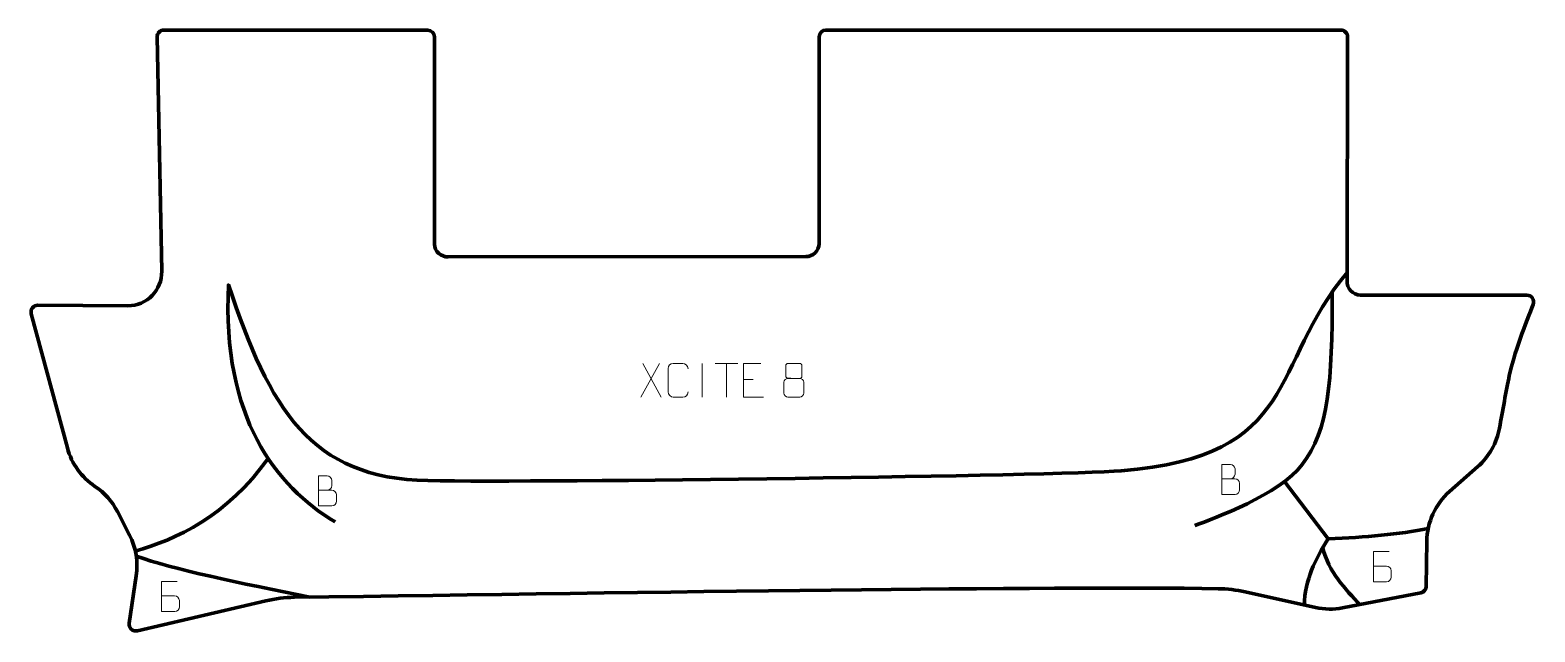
# Model space of a CAD drawing. Header units: millimetres. Extents: x -559 to 559, y -224 to 223.
import ezdxf

# ---------------------------------------------------------------- set-up
doc = ezdxf.new("R2010")
doc.units = ezdxf.units.MM
doc.header["$MEASUREMENT"] = 0
for name, color, linetype in [('layer 1', 7, 'Continuous'), ('layer 2', 7, 'Continuous'), ('layer 3', 7, 'Continuous')]:
    doc.layers.add(name, color=color, linetype=linetype)

msp = doc.modelspace()

# ---------------------------------------------------------------- linework, layer by layer
at = {"layer": 'layer 1', "color": 250, "lineweight": 9}
for points in [[(-91.3378, -24.4453), (-91.3378, -24.4453), (-105.0784, -49.3411), (-105.0784, -49.3411)], [(-103.6238, -24.4453), (-103.6238, -24.4453), (-89.8832, -49.3988), (-89.8832, -49.3988)], [(-59.4808, -24.435), (-59.4808, -24.435), (-59.4808, -49.4091), (-59.4808, -49.4091)], [(-49.9744, -24.4688), (-49.9744, -24.4688), (-32.9872, -24.4688), (-32.9872, -24.4688)], [(-41.4806, -49.3988), (-41.4806, -49.3988), (-41.4806, -24.4453), (-41.4806, -24.4453)], [(-28.9137, -36.325), (-28.9137, -36.325), (-21.7456, -36.325), (-21.7456, -36.325)]]:
    msp.add_open_spline(points, degree=3, dxfattribs=at)
for points, knots in [([(-70.0578, -45.5811), (-70.1976, -47.9045), (-71.8748, -49.3841), (-74.0225, -49.3949), (-74.0225, -49.3949), (-76.3544, -49.3945), (-78.6863, -49.3945), (-81.0178, -49.3949), (-81.0178, -49.3949), (-82.9428, -49.5003), (-84.9149, -47.6158), (-84.9037, -45.5985), (-84.9037, -45.5985), (-84.9033, -39.8284), (-84.9033, -34.0587), (-84.9037, -28.2894), (-84.9037, -28.2894), (-84.8995, -26.1513), (-83.1528, -24.4321), (-81.0004, -24.4456), (-81.0004, -24.4456), (-78.6747, -24.4456), (-76.3486, -24.4456), (-74.0225, -24.4456), (-74.0225, -24.4456), (-72.0759, -24.4101), (-70.0845, -25.9016), (-70.0578, -28.3392)], [0, 0, 0, 0, 0.125, 0.125, 0.125, 0.125, 0.25, 0.25, 0.25, 0.25, 0.375, 0.375, 0.375, 0.375, 0.5, 0.5, 0.5, 0.5, 0.625, 0.625, 0.625, 0.625, 0.75, 0.75, 0.75, 0.75, 1, 1, 1, 1]), ([(-16.0398, -24.4453), (-16.0398, -24.4453), (-28.9137, -24.4453), (-28.9137, -24.4453), (-28.9137, -24.4453), (-28.9137, -24.4453), (-28.9137, -49.3989), (-28.9137, -49.3989), (-28.9137, -49.3989), (-28.9137, -49.3989), (-14.0479, -49.3989), (-14.0479, -49.3989)], [0, 0, 0, 0, 0.25, 0.25, 0.25, 0.25, 0.5, 0.5, 0.5, 0.5, 1, 1, 1, 1]), ([(2.5658, -25.9112), (2.5658, -28.1242), (2.5658, -31.8065), (2.5658, -34.0198), (2.5658, -34.0198), (2.5808, -34.5272), (3.3882, -35.4586), (4.0883, -35.4574), (4.0883, -35.4574), (7.0582, -35.4572), (10.0284, -35.5421), (12.9988, -35.5424), (12.9988, -35.5424), (13.7959, -35.5382), (14.5166, -34.7479), (14.514, -34.0272), (14.514, -34.0272), (14.5137, -31.8112), (14.5137, -28.1265), (14.514, -25.9112), (14.514, -25.9112), (14.4955, -25.2004), (13.8841, -24.44), (13.0502, -24.4474), (13.0502, -24.4474), (10.0331, -24.4477), (7.0162, -24.4477), (3.9996, -24.4474), (3.9996, -24.4474), (3.3732, -24.4398), (2.5491, -25.1508), (2.5658, -25.9112)], [0, 0, 0, 0, 0.111111111, 0.111111111, 0.111111111, 0.111111111, 0.222222222, 0.222222222, 0.222222222, 0.222222222, 0.333333333, 0.333333333, 0.333333333, 0.333333333, 0.444444444, 0.444444444, 0.444444444, 0.444444444, 0.555555556, 0.555555556, 0.555555556, 0.555555556, 0.666666667, 0.666666667, 0.666666667, 0.666666667, 0.777777778, 0.777777778, 0.777777778, 0.777777778, 1, 1, 1, 1]), ([(1.107, -38.4294), (1.107, -41.6002), (1.107, -43.3023), (1.107, -46.4737), (1.107, -46.4737), (1.0985, -47.6956), (2.7964, -49.3883), (4.049, -49.3968), (4.049, -49.3968), (7.0321, -49.3965), (10.0154, -49.3965), (12.9988, -49.3968), (12.9988, -49.3968), (14.3221, -49.3851), (15.9425, -47.7635), (15.9314, -46.4643), (15.9314, -46.4643), (15.9311, -43.2961), (15.9311, -41.5973), (15.9314, -38.4294), (15.9314, -38.4294), (15.8617, -37.049), (14.2839, -35.4704), (12.9785, -35.4765), (12.9785, -35.4765), (10.0019, -35.4768), (7.0253, -35.4768), (4.049, -35.4765), (4.049, -35.4765), (2.9695, -35.4701), (1.1232, -37.049), (1.107, -38.4294)], [0, 0, 0, 0, 0.111111111, 0.111111111, 0.111111111, 0.111111111, 0.222222222, 0.222222222, 0.222222222, 0.222222222, 0.333333333, 0.333333333, 0.333333333, 0.333333333, 0.444444444, 0.444444444, 0.444444444, 0.444444444, 0.555555556, 0.555555556, 0.555555556, 0.555555556, 0.666666667, 0.666666667, 0.666666667, 0.666666667, 0.777777778, 0.777777778, 0.777777778, 0.777777778, 1, 1, 1, 1]), ([(326.4627, -110.0506), (329.7217, -110.0502), (332.9811, -110.0502), (336.2408, -110.0506), (336.2408, -110.0506), (338.0101, -110.0661), (339.733, -111.6211), (339.733, -113.4569), (339.733, -113.4569), (339.7327, -114.4677), (339.7327, -117.199), (339.733, -118.2101), (339.733, -118.2101), (339.7489, -119.8742), (338.3676, -121.678), (336.2882, -121.6628), (336.2882, -121.6628), (333.0282, -121.6625), (329.7685, -121.6625), (326.5092, -121.6628), (326.5092, -121.6628), (326.5092, -114.2124), (326.5092, -106.7623), (326.5092, -99.3125), (326.5092, -99.3125), (328.6353, -99.3125), (330.7617, -99.3125), (332.8882, -99.3125), (332.8882, -99.3125), (334.3937, -99.2967), (336.2717, -101.0079), (336.2876, -102.7656), (336.2876, -102.7656), (336.2872, -104.6162), (336.2872, -104.7469), (336.2876, -106.5978), (336.2876, -106.5978), (336.303, -108.4484), (334.6421, -110.0661), (332.8417, -110.0506)], [0, 0, 0, 0, 0.090909091, 0.090909091, 0.090909091, 0.090909091, 0.181818182, 0.181818182, 0.181818182, 0.181818182, 0.272727273, 0.272727273, 0.272727273, 0.272727273, 0.363636364, 0.363636364, 0.363636364, 0.363636364, 0.454545455, 0.454545455, 0.454545455, 0.454545455, 0.545454545, 0.545454545, 0.545454545, 0.545454545, 0.636363636, 0.636363636, 0.636363636, 0.636363636, 0.727272727, 0.727272727, 0.727272727, 0.727272727, 0.818181818, 0.818181818, 0.818181818, 0.818181818, 1, 1, 1, 1]), ([(-344.5208, -118.5173), (-341.2618, -118.5169), (-338.0024, -118.5169), (-334.7427, -118.5173), (-334.7427, -118.5173), (-332.9734, -118.5328), (-331.2505, -120.0878), (-331.2505, -121.9236), (-331.2505, -121.9236), (-331.2508, -122.9344), (-331.2508, -125.6657), (-331.2505, -126.6768), (-331.2505, -126.6768), (-331.2346, -128.3409), (-332.6159, -130.1447), (-334.6953, -130.1295), (-334.6953, -130.1295), (-337.9553, -130.1292), (-341.215, -130.1292), (-344.4743, -130.1295), (-344.4743, -130.1295), (-344.4743, -122.6791), (-344.4743, -115.229), (-344.4743, -107.7792), (-344.4743, -107.7792), (-342.3482, -107.7792), (-340.2218, -107.7792), (-338.0953, -107.7792), (-338.0953, -107.7792), (-336.5898, -107.7634), (-334.7118, -109.4746), (-334.6959, -111.2323), (-334.6959, -111.2323), (-334.6963, -113.0829), (-334.6963, -113.2136), (-334.6959, -115.0645), (-334.6959, -115.0645), (-334.6805, -116.9151), (-336.3414, -118.5328), (-338.1418, -118.5173)], [0, 0, 0, 0, 0.090909091, 0.090909091, 0.090909091, 0.090909091, 0.181818182, 0.181818182, 0.181818182, 0.181818182, 0.272727273, 0.272727273, 0.272727273, 0.272727273, 0.363636364, 0.363636364, 0.363636364, 0.363636364, 0.454545455, 0.454545455, 0.454545455, 0.454545455, 0.545454545, 0.545454545, 0.545454545, 0.545454545, 0.636363636, 0.636363636, 0.636363636, 0.636363636, 0.727272727, 0.727272727, 0.727272727, 0.727272727, 0.818181818, 0.818181818, 0.818181818, 0.818181818, 1, 1, 1, 1]), ([(438.993, -174.8453), (442.252, -174.8449), (445.5113, -174.8449), (448.771, -174.8453), (448.771, -174.8453), (450.5404, -174.8608), (452.2633, -176.4158), (452.2633, -178.2516), (452.2633, -178.2516), (452.2629, -179.2624), (452.2629, -181.9937), (452.2633, -183.0048), (452.2633, -183.0048), (452.2791, -184.6689), (450.8978, -186.4727), (448.8185, -186.4575), (448.8185, -186.4575), (445.5585, -186.4572), (442.2988, -186.4572), (439.0394, -186.4575), (439.0394, -186.4575), (439.0394, -179.0071), (439.0394, -171.557), (439.0394, -164.1072), (439.0394, -164.1072), (441.1655, -164.1072), (448.6372, -164.1072), (450.7636, -164.1072)], [0, 0, 0, 0, 0.125, 0.125, 0.125, 0.125, 0.25, 0.25, 0.25, 0.25, 0.375, 0.375, 0.375, 0.375, 0.5, 0.5, 0.5, 0.5, 0.625, 0.625, 0.625, 0.625, 0.75, 0.75, 0.75, 0.75, 1, 1, 1, 1]), ([(-461.1938, -196.9262), (-457.9348, -196.9258), (-454.6755, -196.9258), (-451.4158, -196.9262), (-451.4158, -196.9262), (-449.6464, -196.9417), (-447.9235, -198.4967), (-447.9235, -200.3325), (-447.9235, -200.3325), (-447.9239, -201.3433), (-447.9239, -204.0746), (-447.9235, -205.0857), (-447.9235, -205.0857), (-447.9077, -206.7498), (-449.289, -208.5536), (-451.3683, -208.5384), (-451.3683, -208.5384), (-454.6283, -208.5381), (-457.888, -208.5381), (-461.1474, -208.5384), (-461.1474, -208.5384), (-461.1474, -201.088), (-461.1474, -193.6379), (-461.1474, -186.1881), (-461.1474, -186.1881), (-459.0213, -186.1881), (-451.5496, -186.1881), (-449.4232, -186.1881)], [0, 0, 0, 0, 0.125, 0.125, 0.125, 0.125, 0.25, 0.25, 0.25, 0.25, 0.375, 0.375, 0.375, 0.375, 0.5, 0.5, 0.5, 0.5, 0.625, 0.625, 0.625, 0.625, 0.75, 0.75, 0.75, 0.75, 1, 1, 1, 1])]:
    msp.add_open_spline(points, degree=3, knots=knots, dxfattribs=at)
at = {"layer": 'layer 2', "color": 12, "lineweight": 200}
msp.add_open_spline([(-258.4598, 217.9579), (-258.4333, 165.6966), (-258.402, 116.3952), (-258.375, 64.1339), (-258.375, 64.1339), (-258.3723, 58.7172), (-253.5739, 54.6287), (-248.173, 54.6339), (-248.173, 54.6339), (-248.173, 54.6339), (17.5138, 54.8889), (17.5138, 54.8889), (17.5138, 54.8889), (22.7707, 54.8939), (27.284, 59.1738), (27.2868, 64.4479), (27.2868, 64.4479), (27.2868, 64.4479), (27.3691, 218.0022), (27.3691, 218.0022), (27.3691, 218.0022), (27.3706, 220.7548), (29.6162, 222.999), (32.3691, 222.999), (32.3691, 222.999), (32.3691, 222.999), (414.9159, 222.999), (414.9159, 222.999), (414.9159, 222.999), (416.2947, 222.999), (417.4813, 222.5067), (418.4551, 221.5309), (418.4551, 221.5309), (419.4289, 220.5551), (419.9187, 219.3676), (419.9159, 217.9891), (419.9159, 217.9891), (419.9159, 217.9891), (419.5387, 36.9235), (419.5387, 36.9235), (419.5387, 36.9235), (419.188, 31.1529), (423.7579, 26.2798), (429.5202, 26.2798), (429.5202, 26.2798), (429.5202, 26.2798), (553.105, 26.2798), (553.105, 26.2798), (553.105, 26.2798), (556.6419, 26.2798), (559.0616, 22.6988), (557.7489, 19.4038), (557.7489, 19.4038), (552.8608, 7.1344), (542.9742, -18.6339), (540.0148, -33.4822), (540.0148, -33.4822), (537.8219, -44.4814), (534.9052, -60.3227), (532.7257, -72.3459), (532.7257, -72.3459), (530.7138, -83.4428), (525.0355, -93.534), (516.6037, -100.9942), (516.6037, -100.9942), (516.6037, -100.9942), (495.6826, -119.5054), (495.6826, -119.5054), (495.6826, -119.5054), (485.0943, -128.8738), (478.9468, -142.2964), (478.7581, -156.459), (478.7581, -156.459), (478.7581, -156.459), (478.3122, -189.8965), (478.3122, -189.8965), (478.3122, -189.8965), (478.2808, -192.2796), (476.5818, -194.3114), (474.2482, -194.7573), (474.2482, -194.7573), (474.2482, -194.7573), (416.2441, -205.8404), (416.2441, -205.8404), (416.2441, -205.8404), (409.5787, -207.1138), (402.7257, -207.0129), (396.1005, -205.5442), (396.1005, -205.5442), (396.1005, -205.5442), (343.8605, -193.9614), (343.8605, -193.9614), (343.8605, -193.9614), (337.2452, -192.4948), (330.4994, -191.7075), (323.725, -191.608), (323.725, -191.608), (198.7633, -189.7717), (-89.3944, -194.1886), (-362.4327, -198.0254), (-362.4327, -198.0254), (-369.5839, -198.1263), (-376.7016, -198.9958), (-383.6675, -200.6202), (-383.6675, -200.6202), (-383.6675, -200.6202), (-479.0851, -222.8676), (-479.0851, -222.8676), (-479.0851, -222.8676), (-482.5476, -223.6747), (-485.7205, -220.7011), (-485.1528, -217.1804), (-485.1528, -217.1804), (-485.1528, -217.1804), (-479.9416, -182.0987), (-479.9416, -182.0987), (-479.9416, -182.0987), (-478.4042, -171.7497), (-480.1498, -161.178), (-484.9306, -151.8787), (-484.9306, -151.8787), (-484.9306, -151.8787), (-493.9465, -134.3421), (-493.9465, -134.3421), (-493.9465, -134.3421), (-497.8232, -126.8017), (-503.553, -120.3781), (-510.5938, -115.6789), (-510.5938, -115.6789), (-520.6296, -108.9803), (-527.8979, -98.852), (-531.0464, -87.1783), (-531.0464, -87.1783), (-531.0464, -87.1783), (-557.9365, 12.5175), (-557.9365, 12.5175), (-557.9365, 12.5175), (-558.7998, 15.7187), (-556.385, 18.8645), (-553.0799, 18.8444), (-553.0799, 18.8444), (-553.0799, 18.8444), (-486.1498, 18.4373), (-486.1498, 18.4373), (-486.1498, 18.4373), (-472.0673, 18.3515), (-460.6934, 29.9473), (-461.0045, 44.0728), (-461.0045, 44.0728), (-461.0045, 44.0728), (-464.416, 217.9013), (-464.416, 217.9013), (-464.416, 217.9013), (-464.4434, 219.2953), (-463.9629, 220.5049), (-462.9866, 221.5002), (-462.9866, 221.5002), (-462.0103, 222.4955), (-460.8102, 222.9991), (-459.4159, 222.9989), (-459.4159, 222.9989), (-459.4159, 222.9989), (-263.4587, 222.9547), (-263.4587, 222.9547), (-263.4587, 222.9547), (-260.7061, 222.9542), (-258.4611, 220.7084), (-258.4598, 217.9579)], degree=3, knots=[0, 0, 0, 0, 0.023255814, 0.023255814, 0.023255814, 0.023255814, 0.046511628, 0.046511628, 0.046511628, 0.046511628, 0.069767442, 0.069767442, 0.069767442, 0.069767442, 0.093023256, 0.093023256, 0.093023256, 0.093023256, 0.11627907, 0.11627907, 0.11627907, 0.11627907, 0.139534884, 0.139534884, 0.139534884, 0.139534884, 0.162790698, 0.162790698, 0.162790698, 0.162790698, 0.186046512, 0.186046512, 0.186046512, 0.186046512, 0.209302326, 0.209302326, 0.209302326, 0.209302326, 0.23255814, 0.23255814, 0.23255814, 0.23255814, 0.255813953, 0.255813953, 0.255813953, 0.255813953, 0.279069767, 0.279069767, 0.279069767, 0.279069767, 0.302325581, 0.302325581, 0.302325581, 0.302325581, 0.325581395, 0.325581395, 0.325581395, 0.325581395, 0.348837209, 0.348837209, 0.348837209, 0.348837209, 0.372093023, 0.372093023, 0.372093023, 0.372093023, 0.395348837, 0.395348837, 0.395348837, 0.395348837, 0.418604651, 0.418604651, 0.418604651, 0.418604651, 0.441860465, 0.441860465, 0.441860465, 0.441860465, 0.465116279, 0.465116279, 0.465116279, 0.465116279, 0.488372093, 0.488372093, 0.488372093, 0.488372093, 0.511627907, 0.511627907, 0.511627907, 0.511627907, 0.534883721, 0.534883721, 0.534883721, 0.534883721, 0.558139535, 0.558139535, 0.558139535, 0.558139535, 0.581395349, 0.581395349, 0.581395349, 0.581395349, 0.604651163, 0.604651163, 0.604651163, 0.604651163, 0.627906977, 0.627906977, 0.627906977, 0.627906977, 0.651162791, 0.651162791, 0.651162791, 0.651162791, 0.674418605, 0.674418605, 0.674418605, 0.674418605, 0.697674419, 0.697674419, 0.697674419, 0.697674419, 0.720930233, 0.720930233, 0.720930233, 0.720930233, 0.744186047, 0.744186047, 0.744186047, 0.744186047, 0.76744186, 0.76744186, 0.76744186, 0.76744186, 0.790697674, 0.790697674, 0.790697674, 0.790697674, 0.813953488, 0.813953488, 0.813953488, 0.813953488, 0.837209302, 0.837209302, 0.837209302, 0.837209302, 0.860465116, 0.860465116, 0.860465116, 0.860465116, 0.88372093, 0.88372093, 0.88372093, 0.88372093, 0.906976744, 0.906976744, 0.906976744, 0.906976744, 0.930232558, 0.930232558, 0.930232558, 0.930232558, 0.953488372, 0.953488372, 0.953488372, 0.953488372, 1, 1, 1, 1], dxfattribs=at)
at = {"layer": 'layer 3', "color": 142, "lineweight": 200}
for points, knots in [([(-332.15, -142.1021), (-376.3757, -115.4074), (-416.2187, -65.0018), (-411.4375, 33.8092), (-411.4375, 33.8092), (-380.5511, -58.2211), (-351.0377, -109.7481), (-263.2215, -111.42), (-263.2215, -111.42), (-175.5495, -113.089), (204.8063, -107.7648), (251.7071, -104.048), (251.7071, -104.048), (385.7087, -93.429), (361.119, -25.9557), (419.9263, 43.3085)], [0, 0, 0, 0, 0.2, 0.2, 0.2, 0.2, 0.4, 0.4, 0.4, 0.4, 0.6, 0.6, 0.6, 0.6, 1, 1, 1, 1]), ([(306.5343, -144.688), (320.6878, -139.4267), (369.0878, -121.9776), (386.2046, -99.4858), (386.2046, -99.4858), (406.1122, -73.3271), (408.3545, -39.133), (408.5337, 28.5412)], [0, 0, 0, 0, 0.333333333, 0.333333333, 0.333333333, 0.333333333, 1, 1, 1, 1]), ([(387.7989, -203.7242), (388.0963, -185.2655), (395.9947, -169.4296), (405.5482, -154.6489), (405.5482, -154.6489), (433.2889, -153.496), (458.0345, -151.2771), (479.8041, -146.933)], [0, 0, 0, 0, 0.333333333, 0.333333333, 0.333333333, 0.333333333, 1, 1, 1, 1])]:
    msp.add_open_spline(points, degree=3, knots=knots, dxfattribs=at)
for points in [[(-480.6397, -163.6894), (-451.2808, -155.4457), (-412.0272, -137.708), (-382.0499, -94.8819)], [(405.5481, -154.6488), (405.5481, -154.6488), (372.9539, -112.1285), (372.9539, -112.1285)], [(-479.9407, -167.4253), (-453.0399, -177.1073), (-403.0182, -187.4645), (-350.8762, -197.8831)], [(429.3506, -203.7242), (418.2938, -192.0017), (405.6513, -178.8936), (401.4183, -161.3161)]]:
    msp.add_open_spline(points, degree=3, dxfattribs=at)

doc.saveas('drawing.dxf')
